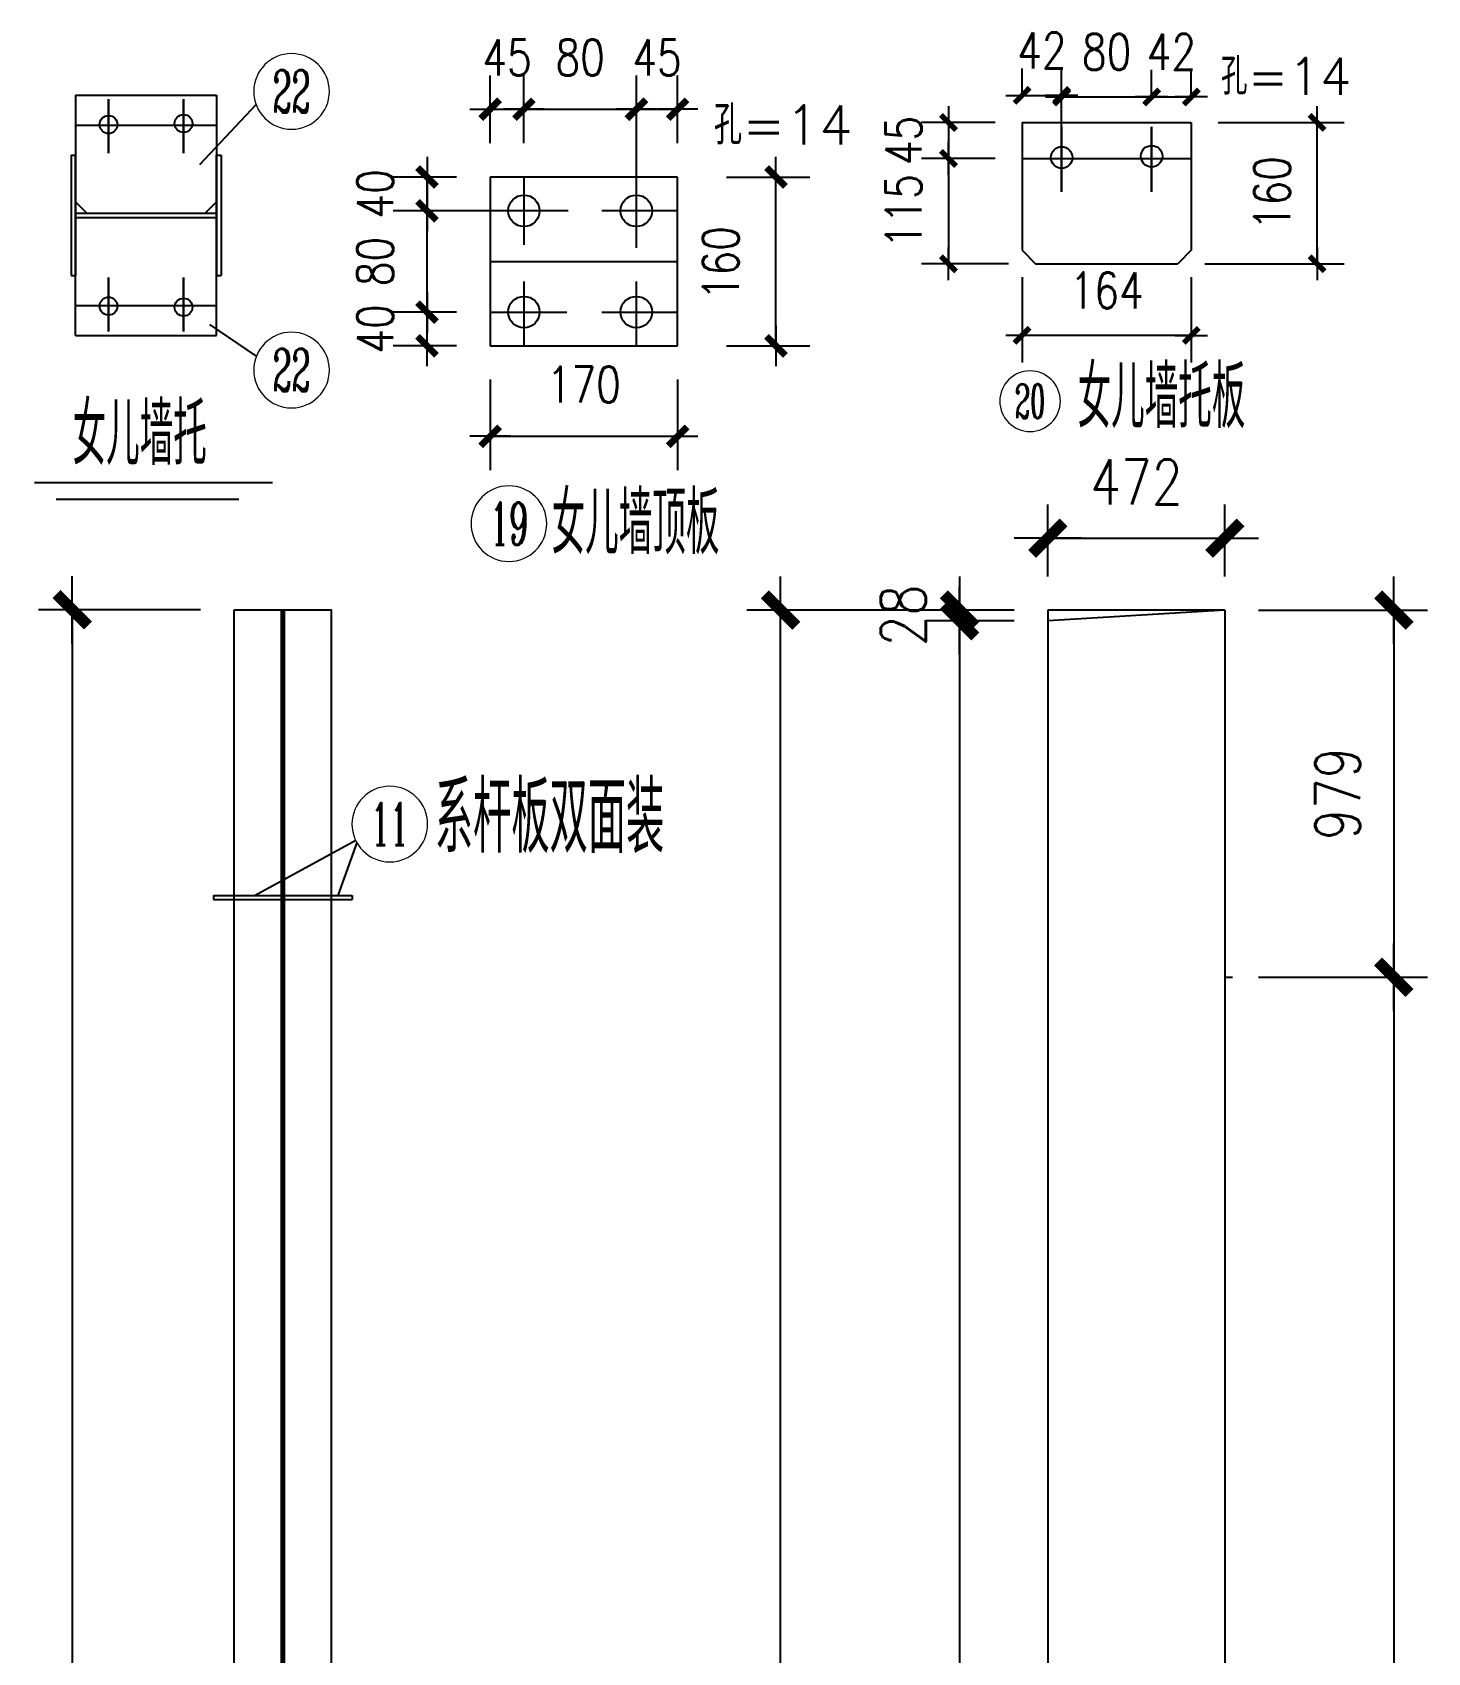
# Model space of a CAD drawing. Header units: millimetres. Extents: x 1471994 to 4527627, y -5186613 to -1927582.
# Drawn here: x 1498883 to 1502604, y -1992608 to -1988290 of the extents above; entities that cross this region are included whole.
import ezdxf
from ezdxf.enums import TextEntityAlignment as Align

# ---------------------------------------------------------------- set-up
doc = ezdxf.new("R2010")
doc.units = ezdxf.units.MM
doc.header["$LTSCALE"] = 1000
doc.header["$PDMODE"] = 34
doc.linetypes.add('CENTER', pattern=[50.8, 31.75, -6.35, 6.35, -6.35])
doc.layers.add('轴线层', color=1, linetype='CENTER', lineweight=15)
doc.layers.add('钢架', color=7, linetype='Continuous', lineweight=25)
doc.styles.add('COMPLEX', font='COMPLEX')
doc.styles.add('DIM_FONT', font='simplex.shx', dxfattribs={"width": 0.8, "bigfont": 'hztxt.shx'})
doc.styles.add('hz', font='gbenor.shx', dxfattribs={"width": 0.75, "height": 100, "bigfont": 'gbcbig.shx'})
doc.styles.get("Standard").update_dxf_attribs({"font": 'txt', "bigfont": 'gbcbig.shx'})
doc.dimstyles.new('WGH(1)', dxfattribs={"dimscale": 1.2, "dimtxt": 100, "dimasz": 0.5, "dimexe": 75, "dimexo": 75, "dimgap": 75, "dimtad": 1, "dimdec": 0, "dimzin": 0, "dimdsep": 46, "dimtxsty": 'DIM_FONT', "dimblk1": '_DIMX', "dimblk2": '_DIMX', "dimsah": 1, "dimcen": 0.09, "dimclrd": 3, "dimclre": 3, "dimclrt": 7, "dimadec": 0, "dimazin": 0, "dimtfac": 1, "dimtdec": 0, "dimtix": 1, "dimtmove": 2, "dimatfit": 3, "dimldrblk": '_DIMX', "dimfxl": 1, "dimtolj": 1, "dimtzin": 0, "dimarcsym": 0})
doc.dimstyles.new('WGH(3)', dxfattribs={"dimscale": 1.2, "dimtxt": 100, "dimasz": 0.3, "dimexe": 75, "dimexo": 75, "dimgap": 75, "dimtad": 1, "dimdec": 0, "dimlfac": 0.333333, "dimzin": 0, "dimdsep": 46, "dimtxsty": 'DIM_FONT', "dimblk1": '_DIMX', "dimblk2": '_DIMX', "dimsah": 1, "dimcen": 0.09, "dimclrd": 3, "dimclre": 3, "dimclrt": 7, "dimazin": 0, "dimtfac": 1, "dimtdec": 0, "dimtix": 1, "dimtmove": 2, "dimatfit": 3, "dimldrblk": '_DIMX', "dimfxl": 1, "dimtolj": 1, "dimtzin": 0, "dimarcsym": 0})

# ---------------------------------------------------------------- blocks, each defined once
blk = doc.blocks.new('_DIMX')
blk.add_line((-150, 0), (150, 0))
at = {"const_width": 50}
blk.add_lwpolyline([(-70, -70), (70, 70)], dxfattribs=at)
blk = doc.blocks.new('*D652')
at = {"color": 3, "lineweight": -2}
for p, q in [((1501501.4, -1989829.5), (1501265.8, -1989829.5)), ((1501355.8, -1989828.9), (1501355.8, -1989828.3)), ((1501355.8, -1989829.5), (1501355.8, -1989857.9)), ((1501501.4, -1989857.9), (1501265.8, -1989857.9)), ((1501355.8, -1989858.5), (1501355.8, -1989859.1))]:
    blk.add_line(p, q, dxfattribs=at)
at = {"layer": 'Defpoints', "color": 0}
for p in [(1501591.4, -1989829.5), (1501355.8, -1989857.9), (1501591.4, -1989857.9)]:
    blk.add_point(p, dxfattribs=at)
at = {"color": 3, "lineweight": -2, "xscale": 0.6, "yscale": 0.6, "zscale": 0.6}
for p, rotation in [((1501355.8, -1989829.5), 270), ((1501355.8, -1989857.9), 90)]:
    blk.add_blockref('_DIMX', p, dxfattribs=dict(at, rotation=rotation))
at = {"color": 7, "insert": (1501205.8, -1989843.7), "char_height": 120, "attachment_point": 5, "rotation": 90, "style": 'DIM_FONT'}
blk.add_mtext('\\A1;28', dxfattribs=at)
blk = doc.blocks.new('*D653')
at = {"color": 3, "lineweight": -2}
for p, q in [((1501501.4, -1989857.9), (1501265.8, -1989857.9)), ((1501355.8, -1989858.5), (1501355.8, -1999828.1)), ((1501501.4, -1999828.7), (1501265.8, -1999828.7))]:
    blk.add_line(p, q, dxfattribs=at)
at = {"layer": 'Defpoints', "color": 0}
for p in [(1501591.4, -1989857.9), (1501355.8, -1999828.7), (1501591.4, -1999828.7)]:
    blk.add_point(p, dxfattribs=at)
at = {"color": 3, "lineweight": -2, "xscale": 0.6, "yscale": 0.6, "zscale": 0.6}
for p, rotation in [((1501355.8, -1989857.9), 90), ((1501355.8, -1999828.7), 270)]:
    blk.add_blockref('_DIMX', p, dxfattribs=dict(at, rotation=rotation))
at = {"color": 7, "insert": (1501205.8, -1994843.3), "char_height": 120, "attachment_point": 5, "rotation": 90, "style": 'DIM_FONT'}
blk.add_mtext('\\A1;9971', dxfattribs=at)
blk = doc.blocks.new('*D654')
at = {"color": 3, "lineweight": -2}
for p, q in [((1501501.4, -1989829.5), (1500788.4, -1989829.5)), ((1500878.4, -1999828.1), (1500878.4, -1989830.1)), ((1501501.4, -1999828.7), (1500788.4, -1999828.7))]:
    blk.add_line(p, q, dxfattribs=at)
at = {"layer": 'Defpoints', "color": 0}
for p in [(1500878.4, -1989829.5), (1501591.4, -1989829.5), (1501591.4, -1999828.7)]:
    blk.add_point(p, dxfattribs=at)
at = {"color": 3, "lineweight": -2, "xscale": 0.6, "yscale": 0.6, "zscale": 0.6}
for p, rotation in [((1500878.4, -1989829.5), 90), ((1500878.4, -1999828.7), 270)]:
    blk.add_blockref('_DIMX', p, dxfattribs=dict(at, rotation=rotation))
at = {"color": 7, "insert": (1500728.4, -1994829.1), "char_height": 120, "attachment_point": 5, "rotation": 90, "style": 'DIM_FONT'}
blk.add_mtext('\\A1;9999', dxfattribs=at)
blk = doc.blocks.new('*D655')
at = {"color": 3, "lineweight": -2}
for p, q in [((1502153.4, -1989829.5), (1502604.1, -1989829.5)), ((1502514.1, -1989830.1), (1502514.1, -1990807.7)), ((1502153.4, -1990808.3), (1502604.1, -1990808.3))]:
    blk.add_line(p, q, dxfattribs=at)
at = {"layer": 'Defpoints', "color": 0}
for p in [(1502063.4, -1989829.5), (1502063.4, -1990808.3), (1502514.1, -1990808.3)]:
    blk.add_point(p, dxfattribs=at)
at = {"color": 3, "lineweight": -2, "xscale": 0.6, "yscale": 0.6, "zscale": 0.6}
for p, rotation in [((1502514.1, -1989829.5), 90), ((1502514.1, -1990808.3), 270)]:
    blk.add_blockref('_DIMX', p, dxfattribs=dict(at, rotation=rotation))
at = {"color": 7, "insert": (1502364.1, -1990318.9), "char_height": 120, "attachment_point": 5, "rotation": 90, "style": 'DIM_FONT'}
blk.add_mtext('\\A1;979', dxfattribs=at)
blk = doc.blocks.new('*D656')
at = {"color": 3, "lineweight": -2}
for p, q in [((1502153.4, -1990808.3), (1502604.1, -1990808.3)), ((1502514.1, -1990808.9), (1502514.1, -1999828.1)), ((1502153.4, -1999828.7), (1502604.1, -1999828.7))]:
    blk.add_line(p, q, dxfattribs=at)
at = {"layer": 'Defpoints', "color": 0}
for p in [(1502063.4, -1990808.3), (1502063.4, -1999828.7), (1502514.1, -1999828.7)]:
    blk.add_point(p, dxfattribs=at)
at = {"color": 3, "lineweight": -2, "xscale": 0.6, "yscale": 0.6, "zscale": 0.6}
for p, rotation in [((1502514.1, -1990808.3), 90), ((1502514.1, -1999828.7), 270)]:
    blk.add_blockref('_DIMX', p, dxfattribs=dict(at, rotation=rotation))
at = {"color": 7, "insert": (1502364.1, -1995318.5), "char_height": 120, "attachment_point": 5, "rotation": 90, "style": 'DIM_FONT'}
blk.add_mtext('\\A1;9020', dxfattribs=at)
blk = doc.blocks.new('*D657')
at = {"color": 3, "lineweight": -2}
for p, q in [((1501591.4, -1989739.5), (1501591.4, -1989547.7)), ((1502063.4, -1989739.5), (1502063.4, -1989547.7)), ((1501592, -1989637.7), (1502062.8, -1989637.7))]:
    blk.add_line(p, q, dxfattribs=at)
at = {"layer": 'Defpoints', "color": 0}
for p in [(1502063.4, -1989637.7), (1501591.4, -1989829.5), (1502063.4, -1989829.5)]:
    blk.add_point(p, dxfattribs=at)
at = {"color": 3, "lineweight": -2, "xscale": 0.6, "yscale": 0.6, "zscale": 0.6, "rotation": 180}
blk.add_blockref('_DIMX', (1501591.4, -1989637.7), dxfattribs=at)
at = {"color": 3, "lineweight": -2, "xscale": 0.6, "yscale": 0.6, "zscale": 0.6}
blk.add_blockref('_DIMX', (1502063.4, -1989637.7), dxfattribs=at)
at = {"color": 7, "insert": (1501827.4, -1989487.7), "char_height": 120, "attachment_point": 5, "style": 'DIM_FONT'}
blk.add_mtext('\\A1;472', dxfattribs=at)
blk = doc.blocks.new('轴线标号')
at = {"lineweight": 13}
blk.add_circle((0, 0), 0.5, dxfattribs=at)
at = {"layer": '钢架', "lineweight": 13, "style": 'COMPLEX', "width": 1.041667}
blk.add_attdef('A', text='', height=0.56, dxfattribs=at).set_placement((-0.25, -0.28), (0.25, -0.28), align=Align.FIT)
blk = doc.blocks.new('*D658')
at = {"color": 3, "lineweight": -2}
for p, q in [((1499331.3, -1989828.7), (1498899.4, -1989828.7)), ((1498989.4, -1989829.3), (1498989.4, -1999828.1)), ((1499311.3, -1999828.7), (1498899.4, -1999828.7))]:
    blk.add_line(p, q, dxfattribs=at)
at = {"layer": 'Defpoints', "color": 0}
for p in [(1499421.3, -1989828.7), (1498989.4, -1999828.7), (1499401.3, -1999828.7)]:
    blk.add_point(p, dxfattribs=at)
at = {"color": 3, "lineweight": -2, "xscale": 0.6, "yscale": 0.6, "zscale": 0.6}
for p, rotation in [((1498989.4, -1989828.7), 90), ((1498989.4, -1999828.7), 270)]:
    blk.add_blockref('_DIMX', p, dxfattribs=dict(at, rotation=rotation))
at = {"color": 7, "insert": (1498839.4, -1994828.7), "char_height": 120, "attachment_point": 5, "rotation": 90, "style": 'DIM_FONT'}
blk.add_mtext('\\A1;10000', dxfattribs=at)
blk = doc.blocks.new('*D662')
at = {"color": 3, "lineweight": -2}
for p, q in [((1500104, -1989215.2), (1500104, -1989456.2)), ((1500604, -1989215.2), (1500604, -1989456.2)), ((1500104.4, -1989366.2), (1500603.7, -1989366.2))]:
    blk.add_line(p, q, dxfattribs=at)
at = {"layer": 'Defpoints', "color": 0}
for p in [(1500104, -1989125.2), (1500604, -1989125.2), (1500604, -1989366.2)]:
    blk.add_point(p, dxfattribs=at)
at = {"color": 3, "lineweight": -2, "xscale": 0.36, "yscale": 0.36, "zscale": 0.36, "rotation": 180}
blk.add_blockref('_DIMX', (1500104, -1989366.2), dxfattribs=at)
at = {"color": 3, "lineweight": -2, "xscale": 0.36, "yscale": 0.36, "zscale": 0.36}
blk.add_blockref('_DIMX', (1500604, -1989366.2), dxfattribs=at)
at = {"color": 7, "insert": (1500354, -1989228.2), "char_height": 96, "attachment_point": 5, "style": 'DIM_FONT'}
blk.add_mtext('\\A1;170', dxfattribs=at)
blk = doc.blocks.new('*D663')
at = {"color": 3, "lineweight": -2}
for p, q in [((1500104, -1988585.2), (1500104, -1988404.4)), ((1500194, -1988585.2), (1500194, -1988404.4)), ((1500103.6, -1988494.4), (1500103.3, -1988494.4)), ((1500104, -1988494.4), (1500194, -1988494.4)), ((1500194.4, -1988494.4), (1500194.7, -1988494.4))]:
    blk.add_line(p, q, dxfattribs=at)
at = {"layer": 'Defpoints', "color": 0}
for p in [(1500194, -1988494.4), (1500104, -1988675.2), (1500194, -1988675.2)]:
    blk.add_point(p, dxfattribs=at)
at = {"color": 3, "lineweight": -2, "xscale": 0.36, "yscale": 0.36, "zscale": 0.36}
blk.add_blockref('_DIMX', (1500104, -1988494.4), dxfattribs=at)
at = {"color": 3, "lineweight": -2, "xscale": 0.36, "yscale": 0.36, "zscale": 0.36, "rotation": 180}
blk.add_blockref('_DIMX', (1500194, -1988494.4), dxfattribs=at)
at = {"color": 7, "insert": (1500149, -1988356.4), "char_height": 96, "attachment_point": 5, "style": 'DIM_FONT'}
blk.add_mtext('\\A1;45', dxfattribs=at)
blk = doc.blocks.new('*D664')
at = {"color": 3, "lineweight": -2}
for p, q in [((1500194, -1988585.2), (1500194, -1988404.4)), ((1500494, -1988863.4), (1500494, -1988404.4)), ((1500193.6, -1988494.4), (1500193.3, -1988494.4)), ((1500194, -1988494.4), (1500494, -1988494.4)), ((1500494.4, -1988494.4), (1500494.7, -1988494.4))]:
    blk.add_line(p, q, dxfattribs=at)
at = {"layer": 'Defpoints', "color": 0}
for p in [(1500494, -1988494.4), (1500194, -1988675.2), (1500494, -1988953.4)]:
    blk.add_point(p, dxfattribs=at)
at = {"color": 3, "lineweight": -2, "xscale": 0.36, "yscale": 0.36, "zscale": 0.36}
blk.add_blockref('_DIMX', (1500194, -1988494.4), dxfattribs=at)
at = {"color": 3, "lineweight": -2, "xscale": 0.36, "yscale": 0.36, "zscale": 0.36, "rotation": 180}
blk.add_blockref('_DIMX', (1500494, -1988494.4), dxfattribs=at)
at = {"color": 7, "insert": (1500344, -1988356.4), "char_height": 96, "attachment_point": 5, "style": 'DIM_FONT'}
blk.add_mtext('\\A1;80', dxfattribs=at)
blk = doc.blocks.new('*D576')
at = {"color": 3, "lineweight": -2}
for p, q in [((1500494, -1988675.3), (1500494, -1988404.4)), ((1500604, -1988585.2), (1500604, -1988404.4)), ((1500493.6, -1988494.4), (1500493.3, -1988494.4)), ((1500494, -1988494.4), (1500604, -1988494.4)), ((1500604.4, -1988494.4), (1500604.8, -1988494.4))]:
    blk.add_line(p, q, dxfattribs=at)
at = {"layer": 'Defpoints', "color": 0}
for p in [(1500604, -1988494.4), (1500604, -1988675.2), (1500494, -1988765.3)]:
    blk.add_point(p, dxfattribs=at)
at = {"color": 3, "lineweight": -2, "xscale": 0.36, "yscale": 0.36, "zscale": 0.36}
blk.add_blockref('_DIMX', (1500494, -1988494.4), dxfattribs=at)
at = {"color": 3, "lineweight": -2, "xscale": 0.36, "yscale": 0.36, "zscale": 0.36, "rotation": 180}
blk.add_blockref('_DIMX', (1500604, -1988494.4), dxfattribs=at)
at = {"color": 7, "insert": (1500549, -1988356.4), "char_height": 96, "attachment_point": 5, "style": 'DIM_FONT'}
blk.add_mtext('\\A1;45', dxfattribs=at)
blk = doc.blocks.new('*D665')
at = {"color": 3, "lineweight": -2}
for p, q in [((1500014, -1989035.2), (1499845.6, -1989035.2)), ((1499935.6, -1989034.8), (1499935.6, -1989034.5)), ((1499935.6, -1989125.2), (1499935.6, -1989035.2)), ((1500014, -1989125.2), (1499845.6, -1989125.2)), ((1499935.6, -1989125.6), (1499935.6, -1989125.9))]:
    blk.add_line(p, q, dxfattribs=at)
at = {"layer": 'Defpoints', "color": 0}
for p in [(1499935.6, -1989035.2), (1500104, -1989035.2), (1500104, -1989125.2)]:
    blk.add_point(p, dxfattribs=at)
at = {"color": 3, "lineweight": -2, "xscale": 0.36, "yscale": 0.36, "zscale": 0.36}
for p, rotation in [((1499935.6, -1989035.2), 270), ((1499935.6, -1989125.2), 90)]:
    blk.add_blockref('_DIMX', p, dxfattribs=dict(at, rotation=rotation))
at = {"color": 7, "insert": (1499797.6, -1989080.2), "char_height": 96, "attachment_point": 5, "rotation": 90, "style": 'DIM_FONT'}
blk.add_mtext('\\A1;40', dxfattribs=at)
blk = doc.blocks.new('*D666')
at = {"color": 3, "lineweight": -2}
for p, q in [((1500312, -1988765.2), (1499845.6, -1988765.2)), ((1499935.6, -1988764.8), (1499935.6, -1988764.5)), ((1499935.6, -1989035.2), (1499935.6, -1988765.2)), ((1500014, -1989035.2), (1499845.6, -1989035.2)), ((1499935.6, -1989035.6), (1499935.6, -1989035.9))]:
    blk.add_line(p, q, dxfattribs=at)
at = {"layer": 'Defpoints', "color": 0}
for p in [(1499935.6, -1988765.2), (1500402, -1988765.2), (1500104, -1989035.2)]:
    blk.add_point(p, dxfattribs=at)
at = {"color": 3, "lineweight": -2, "xscale": 0.36, "yscale": 0.36, "zscale": 0.36}
for p, rotation in [((1499935.6, -1988765.2), 270), ((1499935.6, -1989035.2), 90)]:
    blk.add_blockref('_DIMX', p, dxfattribs=dict(at, rotation=rotation))
at = {"color": 7, "insert": (1499797.6, -1988900.2), "char_height": 96, "attachment_point": 5, "rotation": 90, "style": 'DIM_FONT'}
blk.add_mtext('\\A1;80', dxfattribs=at)
blk = doc.blocks.new('*D667')
at = {"color": 3, "lineweight": -2}
for p, q in [((1500014, -1988675.2), (1499845.6, -1988675.2)), ((1499935.6, -1988674.8), (1499935.6, -1988674.5)), ((1499935.6, -1988765.2), (1499935.6, -1988675.2)), ((1500312, -1988765.2), (1499845.6, -1988765.2)), ((1499935.6, -1988765.6), (1499935.6, -1988765.9))]:
    blk.add_line(p, q, dxfattribs=at)
at = {"layer": 'Defpoints', "color": 0}
for p in [(1499935.6, -1988675.2), (1500104, -1988675.2), (1500402, -1988765.2)]:
    blk.add_point(p, dxfattribs=at)
at = {"color": 3, "lineweight": -2, "xscale": 0.36, "yscale": 0.36, "zscale": 0.36}
for p, rotation in [((1499935.6, -1988675.2), 270), ((1499935.6, -1988765.2), 90)]:
    blk.add_blockref('_DIMX', p, dxfattribs=dict(at, rotation=rotation))
at = {"color": 7, "insert": (1499797.6, -1988720.2), "char_height": 96, "attachment_point": 5, "rotation": 90, "style": 'DIM_FONT'}
blk.add_mtext('\\A1;40', dxfattribs=at)
blk = doc.blocks.new('*D577')
at = {"color": 3, "lineweight": -2}
for p, q in [((1500734, -1988675.2), (1500956.3, -1988675.2)), ((1500866.3, -1989124.8), (1500866.3, -1988675.6)), ((1500734, -1989125.2), (1500956.3, -1989125.2))]:
    blk.add_line(p, q, dxfattribs=at)
at = {"layer": 'Defpoints', "color": 0}
for p in [(1500644, -1988675.2), (1500866.3, -1988675.2), (1500644, -1989125.2)]:
    blk.add_point(p, dxfattribs=at)
at = {"color": 3, "lineweight": -2, "xscale": 0.36, "yscale": 0.36, "zscale": 0.36}
for p, rotation in [((1500866.3, -1988675.2), 90), ((1500866.3, -1989125.2), 270)]:
    blk.add_blockref('_DIMX', p, dxfattribs=dict(at, rotation=rotation))
at = {"color": 7, "insert": (1500718.8, -1988904.8), "char_height": 96, "attachment_point": 5, "rotation": 90, "style": 'DIM_FONT'}
blk.add_mtext('\\A1;160', dxfattribs=at)

msp = doc.modelspace()

# ---------------------------------------------------------------- linework, layer by layer
at = {"color": 3, "lineweight": -3}
for p, q in [((1501522.5, -1988457.6), (1501522.5, -1988385.6)), ((1501628.1, -1988556), (1501628.1, -1988385.6)), ((1501628.1, -1988457.6), (1501628.1, -1988389.7)), ((1501868.1, -1988469.6), (1501868.1, -1988389.7)), ((1501868.1, -1988469.6), (1501868.1, -1988389.7)), ((1501973.7, -1988457.6), (1501973.7, -1988389.7)), ((1501522.2, -1988457.6), (1501522, -1988457.6)), ((1501522.5, -1988457.6), (1501628.1, -1988457.6)), ((1501627.8, -1988461.7), (1501627.6, -1988461.7)), ((1501628.1, -1988461.7), (1501868.1, -1988461.7)), ((1501628.4, -1988457.6), (1501628.7, -1988457.6)), ((1501867.8, -1988461.7), (1501867.6, -1988461.7)), ((1501868.1, -1988461.7), (1501973.7, -1988461.7)), ((1501868.4, -1988461.7), (1501868.7, -1988461.7)), ((1501974, -1988461.7), (1501974.3, -1988461.7)), ((1501450.5, -1988529.6), (1501254.4, -1988529.6)), ((1501326.4, -1988529.3), (1501326.4, -1988529)), ((1501326.4, -1988529.6), (1501326.4, -1988625.6)), ((1502045.7, -1988529.6), (1502381.3, -1988529.6)), ((1502309.3, -1988906.1), (1502309.3, -1988529.8)), ((1501450.5, -1988625.6), (1501254.4, -1988625.6)), ((1501450.5, -1988625.6), (1501254.4, -1988625.6)), ((1501326.4, -1988625.3), (1501326.4, -1988625)), ((1501326.4, -1988625.6), (1501326.4, -1988906.4)), ((1501326.4, -1988625.8), (1501326.4, -1988626.1)), ((1501486.5, -1988906.4), (1501254.4, -1988906.4)), ((1501326.4, -1988906.6), (1501326.4, -1988906.9)), ((1502009.7, -1988906.4), (1502381.3, -1988906.4)), ((1501522.5, -1988942.4), (1501522.5, -1989169.3)), ((1501973.7, -1988942.4), (1501973.7, -1989169.3)), ((1501973.4, -1989097.3), (1501522.8, -1989097.3))]:
    msp.add_line(p, q, dxfattribs=at)
at = {"lineweight": -3}
for p, q in [((1498998.2, -1988457.2), (1498998.2, -1988937.2)), ((1498998.2, -1988457.2), (1499374.2, -1988457.2)), ((1499086.2, -1988611.2), (1499086.2, -1988467.2)), ((1499086.2, -1988467.2), (1499086.2, -1988611.2)), ((1499286.2, -1988611.2), (1499286.2, -1988467.2)), ((1499286.2, -1988467.2), (1499286.2, -1988611.2)), ((1499479.6, -1988481.6), (1499328.9, -1988642.9)), ((1499374.2, -1988457.2), (1499374.2, -1988937.2)), ((1498998.2, -1988537.2), (1499374.2, -1988537.2)), ((1501522.5, -1988529.6), (1501522.5, -1988870.4)), ((1501522.5, -1988529.6), (1501973.7, -1988529.6)), ((1501628.1, -1988714.4), (1501628.1, -1988541.6)), ((1501628.1, -1988541.6), (1501628.1, -1988714.4)), ((1501868.1, -1988714.4), (1501868.1, -1988541.6)), ((1501868.1, -1988541.6), (1501868.1, -1988714.4)), ((1501973.7, -1988529.6), (1501973.7, -1988870.4)), ((1498986.2, -1988617.2), (1498986.2, -1988937.2)), ((1498986.2, -1988617.2), (1498998.2, -1988617.2)), ((1498998.2, -1989097.2), (1498998.2, -1988617.2)), ((1499374.2, -1988617.2), (1499386.2, -1988617.2)), ((1499374.2, -1989097.2), (1499374.2, -1988617.2)), ((1499386.2, -1988617.2), (1499386.2, -1988937.2)), ((1501522.5, -1988625.6), (1501973.7, -1988625.6)), ((1501522.5, -1988625.6), (1501973.7, -1988625.6)), ((1501522.5, -1988625.6), (1501973.7, -1988625.6)), ((1498998.2, -1988741.2), (1499028.2, -1988771.2)), ((1499374.2, -1988741.2), (1499344.2, -1988771.2)), ((1498998.2, -1988771.2), (1499374.2, -1988771.2)), ((1498998.2, -1988783.2), (1499374.2, -1988783.2)), ((1501522.5, -1988870.4), (1501558.5, -1988906.4)), ((1501973.7, -1988870.4), (1501937.7, -1988906.4)), ((1501558.5, -1988906.4), (1501937.7, -1988906.4)), ((1498986.2, -1988937.2), (1498998.2, -1988937.2)), ((1499086.2, -1988943.2), (1499086.2, -1989087.2)), ((1499086.2, -1989087.2), (1499086.2, -1988943.2)), ((1499286.2, -1988943.2), (1499286.2, -1989087.2)), ((1499286.2, -1989087.2), (1499286.2, -1988943.2)), ((1499374.2, -1988937.2), (1499386.2, -1988937.2)), ((1498998.2, -1989017.2), (1499374.2, -1989017.2)), ((1498998.2, -1989097.2), (1499374.2, -1989097.2)), ((1498889, -1989489.1), (1499523.7, -1989489.1)), ((1498946.6, -1989534.2), (1499433.9, -1989534.2))]:
    msp.add_line(p, q, dxfattribs=at)
at = {"color": 2, "lineweight": -3}
for p, q in [((1498998.2, -1988537.2), (1499374.2, -1988537.2)), ((1498998.2, -1988537.2), (1499374.2, -1988537.2)), ((1498998.2, -1989017.2), (1499374.2, -1989017.2)), ((1498998.2, -1989017.2), (1499374.2, -1989017.2))]:
    msp.add_line(p, q, dxfattribs=at)
for p, q in [((1500604, -1988675.2), (1500104, -1988675.2)), ((1500104, -1988675.2), (1500104, -1989125.2)), ((1500194, -1988675.2), (1500194, -1988855.4)), ((1500494, -1988855.4), (1500494, -1988675.2)), ((1500604, -1989125.2), (1500604, -1988675.2)), ((1500308.3, -1988765.2), (1500104, -1988765.2)), ((1500604, -1988765.2), (1500402, -1988765.2)), ((1500104, -1988900.2), (1500604, -1988900.2)), ((1500194, -1988953.4), (1500194, -1989125.2)), ((1500494, -1989125.2), (1500494, -1988953.4)), ((1500104, -1989035.2), (1500308.3, -1989035.2)), ((1500402, -1989035.2), (1500604, -1989035.2)), ((1499480.6, -1989152.4), (1499356.2, -1989068.1)), ((1500104, -1989125.2), (1500604, -1989125.2)), ((1499421.3, -1999828.7), (1499421.3, -1989828.7)), ((1499421.3, -1989828.7), (1499681.3, -1989828.7)), ((1499547.3, -1999828.7), (1499547.3, -1989828.7)), ((1499555.3, -1999828.7), (1499555.3, -1989828.7)), ((1499681.3, -1999828.7), (1499681.3, -1989828.7)), ((1501591.4, -1989829.5), (1501591.4, -1999828.7)), ((1502063.4, -1989829.5), (1501591.4, -1989829.5)), ((1502063.4, -1989848.7), (1502063.4, -1999828.7)), ((1499745.5, -1990443.9), (1499477, -1990590.6)), ((1499748.1, -1990448.9), (1499698.2, -1990590.6)), ((1499366.3, -1990590.6), (1499736.3, -1990590.6)), ((1499366.3, -1990590.6), (1499366.3, -1990600.6)), ((1499366.3, -1990600.6), (1499736.3, -1990600.6)), ((1499736.3, -1990590.6), (1499736.3, -1990600.6))]:
    msp.add_line(p, q)
at = {"color": 2}
for p, q in [((1499551.3, -1999828.7), (1499551.3, -1989828.7)), ((1502063.4, -1989829.5), (1501591.4, -1989857.9)), ((1502063.4, -1989829.5), (1502063.4, -1990808.3)), ((1502063.4, -1990808.3), (1502083.4, -1990808.3))]:
    msp.add_line(p, q, dxfattribs=at)
at = {"lineweight": -3}
for centre, radius in [((1499086.2, -1988535.2), 24), ((1499286.2, -1988532.4), 24), ((1501628.1, -1988623.2), 28.8), ((1501868.1, -1988619.8), 28.8), ((1499086.2, -1989019.2), 24), ((1499286.2, -1989022), 24)]:
    msp.add_circle(centre, radius, dxfattribs=at)
for centre in [(1500194, -1988765.2), (1500494, -1988765.2), (1500194, -1989035.2), (1500494, -1989035.2)]:
    msp.add_circle(centre, 42)

# ---------------------------------------------------------------- block references
ref = msp.add_blockref('轴线标号', (1499574.3, -1988446.9), dxfattribs=dict(xscale=-201.8218843135983, yscale=201.8218843135983, zscale=201.8218843136332))
ref.add_attrib('A', '22', dxfattribs={"layer": '钢架', "lineweight": 13, "height": 113.02, "style": 'COMPLEX', "width": 0.551471}).set_placement((1499523.9, -1988503.4), (1499624.8, -1988503.4), align=Align.FIT)
at = {"color": 3, "lineweight": -3, "xscale": 0.2879999997094274, "yscale": 0.2879999997094274, "zscale": 0.288}
for p in [(1501522.5, -1988457.6), (1501628.1, -1988461.7), (1501868.1, -1988461.7), (1501973.7, -1989097.3)]:
    msp.add_blockref('_DIMX', p, dxfattribs=at)
for p, rotation in [((1501628.1, -1988457.6), 180), ((1501868.1, -1988461.7), 180), ((1501973.7, -1988461.7), 180), ((1501326.4, -1988529.6), 270), ((1502309.3, -1988529.6), 90), ((1501326.4, -1988625.6), 90), ((1501326.4, -1988625.6), 270), ((1501326.4, -1988906.4), 90), ((1502309.3, -1988906.4), 270), ((1501522.5, -1989097.3), 180)]:
    msp.add_blockref('_DIMX', p, dxfattribs=dict(at, rotation=rotation))
ref = msp.add_blockref('轴线标号', (1499574.3, -1989189.7), dxfattribs=dict(xscale=-201.8218843135983, yscale=201.8218843135983, zscale=201.8218843136332))
ref.add_attrib('A', '22', dxfattribs={"layer": '钢架', "lineweight": 13, "height": 113.02, "style": 'COMPLEX', "width": 0.551471}).set_placement((1499523.9, -1989246.2), (1499624.8, -1989246.2), align=Align.FIT)
ref = msp.add_blockref('轴线标号', (1501543.9, -1989272.7), dxfattribs=dict(xscale=-161.4575074510649, yscale=161.4575074510649, zscale=161.4575074509065))
ref.add_attrib('A', '20', dxfattribs={"layer": '钢架', "lineweight": 13, "height": 90.42, "style": 'COMPLEX', "width": 0.551471}).set_placement((1501503.5, -1989317.9), (1501584.3, -1989317.9), align=Align.FIT)
ref = msp.add_blockref('轴线标号', (1500154, -1989599.1), dxfattribs=dict(xscale=-201.8218843135983, yscale=201.8218843135983, zscale=201.8218843136332))
ref.add_attrib('A', '19', dxfattribs={"layer": '钢架', "lineweight": 13, "height": 113.02, "style": 'COMPLEX', "width": 0.646552}).set_placement((1500103.6, -1989655.6), (1500204.5, -1989655.6), align=Align.FIT)
ref = msp.add_blockref('轴线标号', (1499836.4, -1990400), dxfattribs=dict(xscale=-201.8218843135983, yscale=201.8218843135983, zscale=201.8218843136332))
ref.add_attrib('A', '11', dxfattribs={"layer": '钢架', "lineweight": 13, "height": 113.02, "style": 'COMPLEX', "width": 0.78125}).set_placement((1499785.9, -1990456.5), (1499886.8, -1990456.5), align=Align.FIT)

# ---------------------------------------------------------------- texts
at = {"color": 7, "lineweight": -3, "char_height": 96, "attachment_point": 5, "style": 'DIM_FONT'}
for s, insert in [('\\A1;42', (1501575.3, -1988337.6)), ('\\A1;80', (1501748.1, -1988341.7)), ('\\A1;42', (1501920.9, -1988341.7)), ('\\A1;164', (1501748.1, -1988977.3))]:
    msp.add_mtext(s, dxfattribs=dict(at, insert=insert))
at = {"insert": (1500700.8, -1988484.1), "char_height": 104.12, "attachment_point": 1}
msp.add_mtext_dynamic_manual_height_columns('孔=14', width=1506.743, gutter_width=12.5, heights=[336], dxfattribs=at).dxf.set("width", 1280.731)
at = {"color": 7, "lineweight": -3, "char_height": 96, "attachment_point": 5, "rotation": 90, "style": 'DIM_FONT'}
for s, insert in [('\\A1;45', (1501206.4, -1988577.6)), ('\\A1;160', (1502189.3, -1988718)), ('\\A1;115', (1501206.4, -1988766))]:
    msp.add_mtext(s, dxfattribs=dict(at, insert=insert))
at = {"layer": '轴线层', "color": 4}
msp.add_text('孔=14', height=98, dxfattribs=at).set_placement((1502053, -1988455.6))
at = {"layer": '钢架', "style": 'hz', "width": 0.75}
msp.add_text('女儿墙顶板', height=165.89, dxfattribs=at).set_placement((1500267.7, -1989680.4))
at = {"layer": '钢架', "lineweight": 13, "attachment_point": 1, "style": 'hz'}
for s, insert, char_height, width in [('女儿墙托板', (1501670.4, -1989178.3), 165.89, 679.848), (' 女儿墙托', (1498922.7, -1989276.8), 165.89, 679.848), ('系杆板双面装', (1499956.6, -1990287.8), 188.86, 774.007)]:
    msp.add_mtext(s, dxfattribs=dict(at, insert=insert, char_height=char_height, width=width))

# ---------------------------------------------------------------- dimensions: what is measured, and where the dimension line sits
for base, p1, p2, angle, text, picture, middle in [((1500194, -1988494.4), (1500104, -1988675.2), (1500194, -1988675.2), 180, '45', '*D663', (1500149, -1988356.4)), ((1500494, -1988494.4), (1500194, -1988675.2), (1500494, -1988953.4), 180, '80', '*D664', (1500344, -1988356.4)), ((1500604, -1988494.4), (1500494, -1988765.3), (1500604, -1988675.2), 180, '45', '*D576', (1500549, -1988356.4)), ((1499935.6, -1988675.2), (1500402, -1988765.2), (1500104, -1988675.2), 90, '40', '*D667', (1499797.6, -1988720.2)), ((1499935.6, -1988765.2), (1500104, -1989035.2), (1500402, -1988765.2), 90, '80', '*D666', (1499797.6, -1988900.2)), ((1499935.6, -1989035.2), (1500104, -1989125.2), (1500104, -1989035.2), 90, '40', '*D665', (1499797.6, -1989080.2)), ((1500604, -1989366.2), (1500104, -1989125.2), (1500604, -1989125.2), 180, '170', '*D662', (1500354, -1989228.2))]:
    dim = msp.add_linear_dim(base=base, p1=p1, p2=p2, angle=angle, text=text, dimstyle='WGH(3)', override={"dimtxt": 80})
    dim.commit()
    dim.dimension.update_dxf_attribs({"geometry": picture, "text_midpoint": middle})
dim = msp.add_linear_dim(base=(1500866.3, -1988675.2), p1=(1500644, -1989125.2), p2=(1500644, -1988675.2), angle=90, text='160', dimstyle='WGH(3)', override={"dimtxt": 80})
dim.commit()
dim.dimension.update_dxf_attribs({"geometry": '*D577', "text_midpoint": (1500718.8, -1988904.8), "dimtype": 160})
dim = msp.add_linear_dim(base=(1502063.4, -1989637.7), p1=(1501591.4, -1989829.5), p2=(1502063.4, -1989829.5), dimstyle='WGH(1)')
dim.commit()
dim.dimension.update_dxf_attribs({"geometry": '*D657', "text_midpoint": (1501827.4, -1989487.7)})
for base, p1, p2, picture, middle in [((1498989.4, -1999828.7), (1499421.3, -1989828.7), (1499401.3, -1999828.7), '*D658', (1498839.4, -1994828.7)), ((1500878.4, -1989829.5), (1501591.4, -1999828.7), (1501591.4, -1989829.5), '*D654', (1500728.4, -1994829.1)), ((1501355.8, -1989857.9), (1501591.4, -1989829.5), (1501591.4, -1989857.9), '*D652', (1501205.8, -1989843.7)), ((1502514.1, -1990808.3), (1502063.4, -1989829.5), (1502063.4, -1990808.3), '*D655', (1502364.1, -1990318.9)), ((1501355.8, -1999828.7), (1501591.4, -1989857.9), (1501591.4, -1999828.7), '*D653', (1501205.8, -1994843.3)), ((1502514.1, -1999828.7), (1502063.4, -1990808.3), (1502063.4, -1999828.7), '*D656', (1502364.1, -1995318.5))]:
    dim = msp.add_linear_dim(base=base, p1=p1, p2=p2, angle=90, dimstyle='WGH(1)')
    dim.commit()
    dim.dimension.update_dxf_attribs({"geometry": picture, "text_midpoint": middle})

doc.saveas('drawing.dxf')
